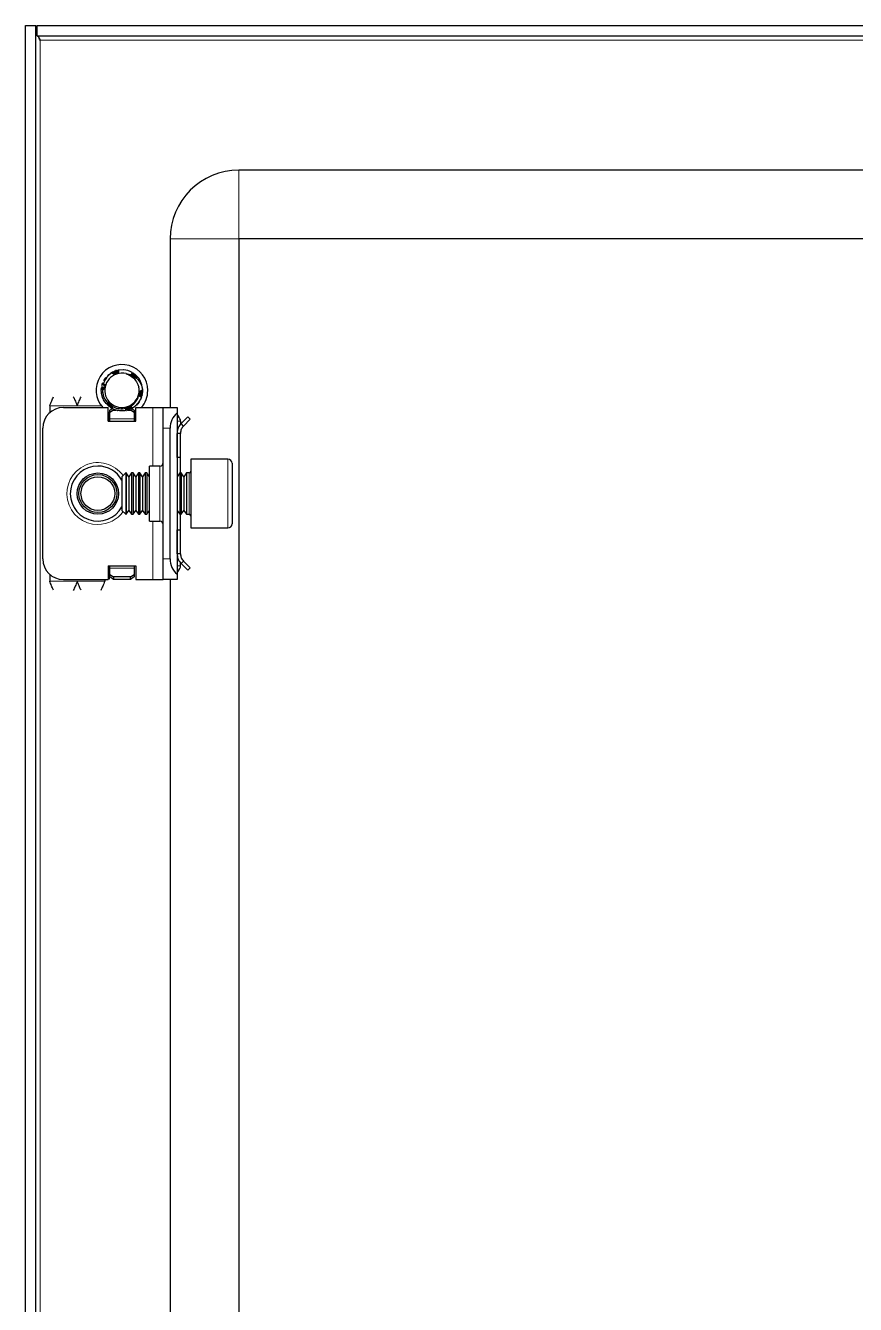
# Model space of a CAD drawing. Header units: millimetres. Extents: x 275 to 1191, y -693 to 1285.
# Drawn here: x 944.9 to 1065.4, y 986.2 to 1172 of the extents above; entities that cross this region are included whole.
import ezdxf

# ---------------------------------------------------------------- set-up
doc = ezdxf.new("R2010")
doc.units = ezdxf.units.MM

msp = doc.modelspace()

# ---------------------------------------------------------------- linework, layer by layer
at = {"color": 7, "linetype": 'Continuous', "lineweight": 25}
for p, q in [((944.88, -588.97), (944.88, 1172.03)), ((944.88, 1172.03), (946.38, 1172.03)), ((946.38, -588.97), (946.38, 1172.03)), ((946.58, 1170.53), (946.58, 1172.03)), ((946.58, 1172.03), (1189.18, 1172.03)), ((946.58, 1170.53), (1189.18, 1170.53)), ((1159.88, 1151.03), (975.88, 1151.03)), ((965.88, 1141.03), (965.88, 1116.53)), ((975.88, 1141.03), (975.88, -557.97)), ((1159.88, 1141.03), (975.88, 1141.03)), ((956.8, 1121.2), (956.96, 1121.33)), ((957.26, 1121.56), (957.46, 1121.67)), ((957.43, 1121.66), (957.39, 1121.64)), ((957.44, 1121.59), (957.39, 1121.64)), ((957.43, 1121.66), (957.66, 1121.74)), ((957.62, 1121.75), (957.57, 1121.73)), ((957.81, 1121.83), (957.76, 1121.82)), ((957.81, 1121.83), (958.03, 1121.9)), ((958, 1121.9), (957.95, 1121.89)), ((958.19, 1121.95), (958.15, 1121.94)), ((959.08, 1122.03), (958.33, 1121.96)), ((960.58, 1121.51), (960.53, 1121.54)), ((960.74, 1121.38), (960.7, 1121.42)), ((960.9, 1121.25), (960.86, 1121.28)), ((961.04, 1121.11), (961.01, 1121.15)), ((961.04, 1121.11), (961.16, 1120.98)), ((961.15, 1120.99), (961.14, 1121.01)), ((955.88, 1119.13), (955.91, 1119.38)), ((955.88, 1118.92), (955.91, 1119.16)), ((955.88, 1119.13), (955.88, 1119.08)), ((955.88, 1118.92), (955.89, 1118.87)), ((955.9, 1119.33), (955.89, 1119.28)), ((955.9, 1118.72), (955.9, 1118.68)), ((955.92, 1119.54), (955.92, 1119.49)), ((955.96, 1119.74), (956.04, 1119.97)), ((956.02, 1119.92), (956, 1119.88)), ((961.17, 1119.9), (961.34, 1119.49)), ((961.87, 1118.84), (961.81, 1118.53)), ((961.87, 1118.84), (961.88, 1118.89)), ((961.88, 1119.03), (961.88, 1119.03)), ((955.92, 1118.53), (955.93, 1118.49)), ((955.96, 1118.35), (955.97, 1118.3)), ((956.01, 1118.17), (956.02, 1118.13)), ((956.07, 1117.99), (956.07, 1117.98)), ((956.66, 1117.02), (956.69, 1116.99)), ((956.79, 1116.88), (956.82, 1116.85)), ((961.12, 1117.1), (961, 1116.91)), ((961.65, 1117.92), (961.55, 1117.73)), ((961.66, 1117.91), (961.56, 1117.73)), ((961.72, 1118.05), (961.73, 1118.09)), ((961.77, 1118.23), (961.78, 1118.28)), ((961.82, 1118.43), (961.83, 1118.48)), ((961.85, 1118.63), (961.86, 1118.68)), ((948.38, 1116.78), (948.38, 1115.77)), ((950.38, 1116.53), (956.88, 1116.53)), ((956.88, 1114.53), (956.88, 1116.53)), ((957.08, 1115.74), (956.88, 1115.86)), ((956.94, 1116.75), (956.98, 1116.71)), ((957.08, 1114.53), (957.08, 1115.74)), ((957.1, 1116.62), (957.14, 1116.59)), ((957.13, 1116.15), (957.47, 1116.4)), ((957.63, 1116.15), (957.13, 1115.8)), ((957.13, 1115.8), (957.13, 1116.15)), ((957.13, 1114.89), (957.13, 1115.8)), ((957.27, 1116.5), (957.31, 1116.47)), ((957.45, 1116.4), (957.49, 1116.37)), ((957.63, 1116.15), (958.03, 1116.15)), ((957.81, 1116.23), (957.85, 1116.22)), ((957.98, 1116.17), (958.03, 1116.16)), ((958.16, 1116.12), (958.21, 1116.11)), ((959.33, 1116.07), (959.15, 1116.04)), ((959.48, 1116.09), (959.52, 1116.1)), ((959.72, 1116.15), (960.13, 1116.15)), ((960.63, 1115.8), (960.13, 1116.15)), ((960.23, 1116.44), (960.63, 1116.15)), ((960.63, 1116.15), (960.63, 1115.8)), ((960.88, 1115.86), (960.63, 1115.72)), ((960.63, 1115.8), (960.63, 1114.89)), ((960.88, 1114.53), (960.88, 1116.53)), ((960.88, 1116.53), (963.38, 1116.53)), ((963.38, 1116.53), (964.88, 1116.53)), ((964.88, 1116.53), (966.88, 1116.53)), ((964.88, 1113.53), (964.88, 1116.53)), ((966.88, 1116.53), (966.88, 1115.77)), ((966.88, 1115.77), (966.88, 1092.3)), ((966.88, 1115.45), (967.09, 1115.24)), ((967.47, 1114.2), (968.44, 1115.17)), ((968.44, 1115.17), (968.8, 1114.82)), ((947.38, 1094.53), (947.38, 1113.53)), ((956.88, 1114.53), (960.88, 1114.53)), ((957.13, 1114.53), (957.13, 1114.89)), ((960.63, 1114.89), (960.63, 1114.53)), ((964.88, 1094.53), (964.88, 1113.53)), ((965.88, 1094.53), (965.88, 1113.53)), ((967.38, 1114.53), (967.38, 1114.07)), ((967.82, 1113.84), (967.47, 1114.2)), ((967.82, 1113.84), (968.8, 1114.82)), ((967.38, 1112.78), (966.88, 1112.78)), ((966.88, 1109.28), (966.88, 1112.78)), ((967.38, 1109.28), (967.38, 1112.78)), ((964.38, 1108.03), (962.88, 1108.03)), ((962.88, 1100.03), (962.88, 1108.03)), ((967.38, 1109.28), (966.88, 1109.28)), ((967.38, 1107.03), (967.38, 1109.28)), ((974.28, 1109.03), (968.88, 1109.03)), ((968.88, 1109.03), (968.88, 1101.34)), ((974.88, 1108.43), (974.88, 1101.66)), ((959.44, 1107.03), (958.88, 1106.48)), ((958.88, 1106.48), (958.88, 1102.71)), ((959.49, 1107.03), (959.44, 1107.03)), ((959.44, 1107.03), (959.44, 1102.42)), ((959.88, 1106.48), (959.49, 1107.03)), ((959.49, 1107.03), (959.49, 1106.56)), ((959.49, 1106.56), (959.49, 1101.03)), ((960.27, 1107.03), (959.88, 1106.48)), ((959.88, 1106.48), (959.88, 1106.09)), ((959.88, 1106.09), (959.88, 1101.59)), ((960.49, 1107.03), (960.27, 1107.03)), ((960.27, 1107.03), (960.27, 1106.56)), ((960.27, 1106.56), (960.27, 1101.03)), ((960.88, 1106.48), (960.49, 1107.03)), ((960.49, 1107.03), (960.49, 1106.56)), ((960.49, 1106.56), (960.49, 1101.03)), ((961.27, 1107.03), (960.88, 1106.48)), ((960.88, 1106.48), (960.88, 1106.09)), ((960.88, 1106.09), (960.88, 1101.59)), ((961.49, 1107.03), (961.27, 1107.03)), ((961.27, 1107.03), (961.27, 1106.56)), ((961.27, 1106.56), (961.27, 1101.03)), ((961.88, 1106.48), (961.49, 1107.03)), ((961.49, 1107.03), (961.49, 1106.56)), ((961.49, 1106.56), (961.49, 1101.03)), ((962.27, 1107.03), (961.88, 1106.48)), ((961.88, 1106.48), (961.88, 1106.09)), ((961.88, 1106.09), (961.88, 1101.59)), ((962.49, 1107.03), (962.27, 1107.03)), ((962.27, 1107.03), (962.27, 1106.56)), ((962.27, 1106.56), (962.27, 1101.03)), ((962.88, 1106.48), (962.49, 1107.03)), ((962.49, 1107.03), (962.49, 1106.56)), ((962.49, 1106.56), (962.49, 1101.03)), ((967.27, 1107.03), (966.88, 1106.48)), ((967.49, 1107.03), (967.27, 1107.03)), ((967.27, 1107.03), (967.27, 1106.56)), ((967.27, 1106.56), (967.27, 1101.03)), ((967.88, 1106.48), (967.49, 1107.03)), ((967.49, 1107.03), (967.49, 1106.56)), ((967.49, 1106.56), (967.49, 1101.03)), ((968.27, 1107.03), (967.88, 1106.48)), ((967.88, 1106.48), (967.88, 1106.09)), ((967.88, 1106.09), (967.88, 1101.59)), ((968.63, 1107.03), (968.27, 1107.03)), ((968.27, 1107.03), (968.27, 1106.56)), ((968.27, 1106.56), (968.27, 1101.03)), ((958.88, 1102.71), (958.88, 1101.59)), ((959.44, 1102.42), (959.44, 1101.03)), ((958.88, 1101.59), (959.44, 1101.03)), ((959.44, 1101.03), (959.49, 1101.03)), ((959.49, 1101.03), (959.88, 1101.59)), ((959.88, 1101.59), (960.27, 1101.03)), ((960.27, 1101.03), (960.49, 1101.03)), ((960.49, 1101.03), (960.88, 1101.59)), ((960.88, 1101.59), (961.27, 1101.03)), ((961.27, 1101.03), (961.49, 1101.03)), ((961.49, 1101.03), (961.88, 1101.59)), ((961.88, 1101.59), (962.27, 1101.03)), ((962.27, 1101.03), (962.49, 1101.03)), ((962.49, 1101.03), (962.88, 1101.59)), ((966.88, 1101.59), (967.27, 1101.03)), ((967.27, 1101.03), (967.49, 1101.03)), ((967.38, 1098.78), (967.38, 1101.03)), ((967.49, 1101.03), (967.88, 1101.59)), ((967.88, 1101.59), (968.27, 1101.03)), ((968.27, 1101.03), (968.63, 1101.03)), ((968.88, 1101.34), (968.88, 1099.03)), ((974.88, 1101.66), (974.88, 1099.63)), ((962.88, 1100.03), (964.38, 1100.03)), ((966.88, 1098.78), (967.38, 1098.78)), ((966.88, 1095.28), (966.88, 1098.78)), ((967.38, 1095.28), (967.38, 1098.78)), ((968.88, 1099.03), (974.28, 1099.03)), ((964.88, 1091.53), (964.88, 1094.53)), ((967.38, 1095.28), (966.88, 1095.28)), ((956.88, 1093.53), (956.88, 1091.53)), ((956.88, 1093.53), (960.88, 1093.53)), ((957.08, 1091.65), (957.08, 1093.53)), ((957.13, 1093.18), (957.13, 1093.53)), ((957.13, 1092.26), (957.13, 1093.18)), ((960.63, 1093.53), (960.63, 1093.18)), ((960.63, 1093.18), (960.63, 1092.26)), ((960.88, 1093.53), (960.88, 1091.53)), ((967.09, 1092.83), (966.88, 1092.62)), ((967.38, 1093.53), (967.38, 1093.93)), ((967.82, 1094.22), (967.47, 1093.87)), ((967.47, 1093.87), (968.44, 1092.89)), ((967.82, 1094.22), (968.8, 1093.25)), ((968.44, 1092.89), (968.8, 1093.25)), ((948.38, 1092.3), (948.38, 1091.28)), ((950.38, 1091.53), (956.88, 1091.53)), ((956.38, 1091.53), (956.38, 1091.28)), ((956.88, 1091.65), (957.08, 1091.65)), ((957.13, 1092.26), (957.63, 1091.91)), ((957.13, 1091.91), (957.13, 1092.26)), ((957.63, 1091.56), (957.13, 1091.91)), ((960.13, 1091.91), (957.63, 1091.91)), ((957.63, 1091.91), (957.63, 1091.56)), ((960.13, 1091.56), (957.63, 1091.56)), ((960.13, 1091.91), (960.63, 1092.26)), ((960.13, 1091.56), (960.13, 1091.91)), ((960.63, 1091.91), (960.13, 1091.56)), ((960.63, 1092.26), (960.63, 1091.91)), ((960.88, 1091.53), (963.38, 1091.53)), ((963.38, 1091.53), (964.88, 1091.53)), ((966.88, 1091.53), (964.88, 1091.53)), ((965.88, 1091.53), (965.88, 616.53)), ((966.88, 1092.3), (966.88, 1091.53))]:
    msp.add_line(p, q, dxfattribs=at)
at = {"color": 8, "linetype": 'Continuous', "lineweight": 18}
for p, q in [((946.98, -586.87), (946.98, 1169.93)), ((946.98, 1169.93), (1188.78, 1169.93)), ((975.88, 1141.03), (975.88, 1151.03)), ((975.88, 1141.03), (965.88, 1141.03)), ((948.38, 1116.78), (952.38, 1116.78)), ((952.38, 1116.78), (955.88, 1116.78)), ((963.38, 1108.03), (963.38, 1116.53)), ((966.88, 1115.03), (967.09, 1115.24)), ((960.63, 1114.89), (957.13, 1114.89)), ((965.88, 1113.53), (964.88, 1113.53)), ((966.88, 1114.53), (967.38, 1114.53)), ((964.38, 1100.03), (964.38, 1108.03)), ((974.28, 1101.34), (974.28, 1109.03)), ((968.63, 1101.03), (968.63, 1107.03)), ((974.28, 1099.03), (974.28, 1101.34)), ((963.38, 1091.53), (963.38, 1100.03)), ((964.88, 1094.53), (965.88, 1094.53)), ((957.13, 1093.18), (960.63, 1093.18)), ((966.88, 1093.53), (967.38, 1093.53)), ((966.88, 1093.03), (967.09, 1092.83)), ((948.38, 1091.28), (952.38, 1091.28)), ((956.38, 1091.28), (952.38, 1091.28))]:
    msp.add_line(p, q, dxfattribs=at)
at = {"color": 7, "linetype": 'Continuous', "lineweight": 25}
for radius in [3, 2.76, 2.45]:
    msp.add_circle((955.38, 1104.03), radius, dxfattribs=at)
for centre, radius, start, end in [((975.88, 1141.03), 10, 90, 180), ((958.88, 1119.03), 3.75, 0, 221.8103), ((958.88, 1119.03), 2.5, 108.5944, 168.5944), ((958.88, 1119.03), 2.5, 75.8881, 108.5944), ((958.88, 1119.03), 3, 59.9286, 86.2193), ((958.88, 1119.03), 3, 360, 40.7437), ((958.88, 1119.03), 2.5, 168.5944, 228.5944), ((958.88, 1119.03), 2.5, 348.5944, 10.5165), ((958.88, 1119.03), 3.75, 318.1897, 0), ((958.88, 1119.03), 2.5, 228.5944, 288.5944), ((958.88, 1119.03), 2.5, 288.5944, 348.5944), ((950.38, 1113.53), 3, 90, 180), ((968.88, 1113.53), 3, 131.8103, 180), ((966.38, 1114.53), 1, 360, 45), ((955.38, 1104.03), 4, 90, 331.045), ((955.38, 1104.03), 4, 28.955, 90), ((964.38, 1108.53), 0.5, 270, 0), ((974.28, 1108.43), 0.6, 0, 90), ((968.63, 1107.28), 0.25, 270, 0), ((968.63, 1100.78), 0.25, 360, 90), ((964.38, 1099.53), 0.5, 360, 90), ((974.28, 1099.63), 0.6, 270, 360), ((950.38, 1094.53), 3, 180, 270), ((968.88, 1094.53), 3, 180, 228.1897), ((966.38, 1093.53), 1, 315, 360)]:
    msp.add_arc(centre, radius, start, end, dxfattribs=at)
at = {"color": 8, "linetype": 'Continuous', "lineweight": 18}
for start, end in [(35.4622, 270), (270, 324.5378)]:
    msp.add_arc((955.38, 1104.03), 4.5, start, end, dxfattribs=at)
at = {"color": 7, "linetype": 'Continuous', "lineweight": 25}
for points, knots in [([(946.58, 1170.92), (946.57, 1170.96), (946.43, 1171.32), (946.4, 1171.7), (946.38, 1172.03)], [0, 0, 0, 0, 0.09093, 1, 1, 1, 1]), ([(946.98, 1169.93), (946.9, 1170.11), (946.8, 1170.31), (946.73, 1170.51), (946.72, 1170.53)], [0, 0, 0, 0, 0.9083608, 1, 1, 1, 1]), ([(957.42, 1121.58), (957.35, 1121.54), (957, 1121.31), (956.51, 1120.8), (956.28, 1120.25), (956.18, 1120)], [0, 0, 0, 0, 0.128781, 0.613629, 1, 1, 1, 1]), ([(956.25, 1120.45), (956.25, 1120.47), (956.32, 1120.65), (956.45, 1120.8), (956.56, 1120.93)], [0, 0, 0, 0, 0.128161, 1, 1, 1, 1]), ([(958.08, 1121.4), (958.07, 1121.4), (958.02, 1121.38), (957.95, 1121.37), (957.85, 1121.37), (957.76, 1121.38), (957.67, 1121.41), (957.59, 1121.44), (957.51, 1121.49), (957.46, 1121.54), (957.43, 1121.57), (957.42, 1121.58)], [0, 0, 0, 0, 0.0429601, 0.1733, 0.2742626, 0.4010814, 0.5277159, 0.6542588, 0.7807587, 0.9368521, 1, 1, 1, 1]), ([(957.43, 1121.66), (957.46, 1121.64), (957.52, 1121.6), (957.59, 1121.53), (957.63, 1121.47), (957.65, 1121.43), (957.65, 1121.42)], [0, 0, 0, 0, 0.319514, 0.608493, 0.891527, 1, 1, 1, 1]), ([(957.73, 1121.4), (957.73, 1121.4), (957.73, 1121.43), (957.71, 1121.5), (957.68, 1121.59), (957.63, 1121.67), (957.59, 1121.71), (957.57, 1121.73)], [0, 0, 0, 0, 0.00279, 0.269575, 0.536371, 0.765499, 1, 1, 1, 1]), ([(957.62, 1121.75), (957.65, 1121.73), (957.7, 1121.69), (957.76, 1121.61), (957.8, 1121.53), (957.83, 1121.45), (957.83, 1121.4), (957.84, 1121.38)], [0, 0, 0, 0, 0.234253, 0.442787, 0.646465, 0.841043, 1, 1, 1, 1]), ([(957.87, 1121.37), (957.87, 1121.4), (957.88, 1121.47), (957.88, 1121.56), (957.85, 1121.66), (957.81, 1121.74), (957.78, 1121.79), (957.76, 1121.82)], [0, 0, 0, 0, 0.181695, 0.396783, 0.61186, 0.803681, 1, 1, 1, 1]), ([(957.81, 1121.83), (957.83, 1121.81), (957.88, 1121.76), (957.93, 1121.68), (957.97, 1121.6), (957.98, 1121.51), (957.98, 1121.44), (957.97, 1121.4), (957.97, 1121.38)], [0, 0, 0, 0, 0.208724, 0.39105, 0.568219, 0.73683, 0.894853, 1, 1, 1, 1]), ([(957.99, 1121.38), (957.99, 1121.39), (958.01, 1121.43), (958.03, 1121.5), (958.04, 1121.6), (958.03, 1121.7), (958, 1121.8), (957.97, 1121.86), (957.95, 1121.89)], [0, 0, 0, 0, 0.043388, 0.23288, 0.422274, 0.611632, 0.803279, 1, 1, 1, 1]), ([(958, 1121.9), (958.02, 1121.87), (958.06, 1121.82), (958.1, 1121.73), (958.12, 1121.65), (958.12, 1121.57), (958.11, 1121.49), (958.1, 1121.44), (958.08, 1121.41), (958.08, 1121.4)], [0, 0, 0, 0, 0.1984834, 0.3677124, 0.531083, 0.6857782, 0.8305034, 0.9651518, 1, 1, 1, 1]), ([(958.33, 1121.96), (958.34, 1121.94), (958.36, 1121.89), (958.38, 1121.82), (958.38, 1121.74), (958.36, 1121.66), (958.32, 1121.58), (958.26, 1121.5), (958.17, 1121.43), (958.11, 1121.41), (958.08, 1121.4)], [0, 0, 0, 0, 0.098631, 0.238541, 0.378532, 0.49895, 0.601027, 0.777401, 0.9101, 1, 1, 1, 1]), ([(958.1, 1121.42), (958.11, 1121.44), (958.14, 1121.49), (958.17, 1121.58), (958.19, 1121.68), (958.19, 1121.8), (958.16, 1121.89), (958.15, 1121.94)], [0, 0, 0, 0, 0.13286, 0.29106, 0.491007, 0.69089, 1, 1, 1, 1]), ([(958.19, 1121.95), (958.2, 1121.93), (958.23, 1121.87), (958.26, 1121.79), (958.27, 1121.71), (958.26, 1121.63), (958.23, 1121.53), (958.19, 1121.48), (958.16, 1121.44)], [0, 0, 0, 0, 0.16279, 0.324686, 0.479688, 0.626058, 0.76302, 1, 1, 1, 1]), ([(958.18, 1121.45), (958.19, 1121.46), (958.22, 1121.48), (958.25, 1121.54), (958.3, 1121.62), (958.33, 1121.71), (958.34, 1121.8), (958.34, 1121.89), (958.34, 1121.94), (958.33, 1121.96)], [0, 0, 0, 0, 0.036757, 0.196192, 0.355485, 0.51469, 0.719746, 0.882005, 1, 1, 1, 1]), ([(959.49, 1121.46), (959.77, 1121.41), (960.07, 1121.35), (960.34, 1121.22), (960.35, 1121.22)], [0, 0, 0, 0, 0.965671, 1, 1, 1, 1]), ([(959.49, 1121.46), (959.58, 1121.42), (959.72, 1121.36), (959.85, 1121.29), (959.89, 1121.27)], [0, 0, 0, 0, 0.681733, 1, 1, 1, 1]), ([(959.89, 1121.27), (959.96, 1121.23), (960.28, 1121.07), (960.8, 1120.65), (961.05, 1120.15), (961.17, 1119.9)], [0, 0, 0, 0, 0.130652, 0.560007, 1, 1, 1, 1]), ([(960.35, 1121.22), (960.34, 1121.24), (960.33, 1121.28), (960.32, 1121.36), (960.33, 1121.45), (960.34, 1121.54), (960.37, 1121.6), (960.38, 1121.63)], [0, 0, 0, 0, 0.113604, 0.31095, 0.508229, 0.75166, 1, 1, 1, 1]), ([(960.4, 1121.62), (960.4, 1121.58), (960.4, 1121.51), (960.37, 1121.42), (960.35, 1121.36), (960.33, 1121.33), (960.33, 1121.33)], [0, 0, 0, 0, 0.357139, 0.680979, 0.998183, 1, 1, 1, 1]), ([(960.34, 1121.24), (960.36, 1121.26), (960.41, 1121.3), (960.47, 1121.37), (960.51, 1121.45), (960.53, 1121.51), (960.53, 1121.54)], [0, 0, 0, 0, 0.2282538, 0.5103507, 0.7523188, 1, 1, 1, 1]), ([(960.95, 1120.81), (960.93, 1120.81), (960.89, 1120.8), (960.8, 1120.79), (960.7, 1120.81), (960.62, 1120.84), (960.54, 1120.89), (960.45, 1120.98), (960.38, 1121.1), (960.36, 1121.18), (960.35, 1121.22)], [0, 0, 0, 0, 0.0736464, 0.1695635, 0.351373, 0.4388934, 0.519676, 0.6829056, 0.8511995, 1, 1, 1, 1]), ([(960.58, 1121.51), (960.57, 1121.47), (960.56, 1121.4), (960.53, 1121.31), (960.48, 1121.23), (960.43, 1121.17), (960.39, 1121.14), (960.37, 1121.13)], [0, 0, 0, 0, 0.240212, 0.454711, 0.664287, 0.864517, 1, 1, 1, 1]), ([(960.39, 1121.1), (960.41, 1121.11), (960.47, 1121.13), (960.55, 1121.19), (960.62, 1121.26), (960.67, 1121.33), (960.69, 1121.39), (960.7, 1121.42)], [0, 0, 0, 0, 0.172104, 0.391099, 0.610089, 0.802801, 1, 1, 1, 1]), ([(960.74, 1121.38), (960.74, 1121.35), (960.72, 1121.28), (960.68, 1121.2), (960.62, 1121.13), (960.56, 1121.07), (960.5, 1121.03), (960.45, 1121.02), (960.44, 1121.01)], [0, 0, 0, 0, 0.209239, 0.392702, 0.571062, 0.740844, 0.899958, 1, 1, 1, 1]), ([(960.45, 1120.99), (960.46, 1120.99), (960.5, 1121), (960.58, 1121.02), (960.67, 1121.07), (960.75, 1121.13), (960.81, 1121.2), (960.85, 1121.26), (960.86, 1121.28)], [0, 0, 0, 0, 0.0505, 0.241124, 0.431653, 0.622154, 0.808692, 1, 1, 1, 1]), ([(960.9, 1121.25), (960.89, 1121.22), (960.86, 1121.16), (960.81, 1121.08), (960.75, 1121.02), (960.68, 1120.97), (960.6, 1120.94), (960.55, 1120.93), (960.52, 1120.93), (960.51, 1120.93)], [0, 0, 0, 0, 0.198035, 0.367663, 0.531495, 0.686664, 0.831818, 0.981917, 1, 1, 1, 1]), ([(960.53, 1120.91), (960.53, 1120.91), (960.57, 1120.91), (960.63, 1120.92), (960.72, 1120.94), (960.8, 1120.97), (960.88, 1121.01), (960.95, 1121.07), (960.99, 1121.12), (961.01, 1121.15)], [0, 0, 0, 0, 0.018281, 0.175639, 0.332896, 0.490097, 0.647274, 0.821632, 1, 1, 1, 1]), ([(961.04, 1121.11), (961.03, 1121.09), (961, 1121.03), (960.94, 1120.97), (960.87, 1120.92), (960.8, 1120.88), (960.73, 1120.86), (960.65, 1120.85), (960.6, 1120.87), (960.58, 1120.87)], [0, 0, 0, 0, 0.159446, 0.318034, 0.469983, 0.61348, 0.747649, 0.872856, 1, 1, 1, 1]), ([(960.59, 1120.86), (960.62, 1120.85), (960.68, 1120.84), (960.76, 1120.84), (960.84, 1120.85), (960.93, 1120.87), (961.03, 1120.92), (961.1, 1120.97), (961.14, 1121.01)], [0, 0, 0, 0, 0.149407, 0.278563, 0.407661, 0.536722, 0.727045, 1, 1, 1, 1]), ([(961.15, 1120.99), (961.14, 1120.97), (961.11, 1120.92), (961.04, 1120.86), (960.99, 1120.83), (960.96, 1120.82), (960.95, 1120.81)], [0, 0, 0, 0, 0.315056, 0.630194, 0.945514, 1, 1, 1, 1]), ([(960.95, 1120.81), (960.98, 1120.79), (961.22, 1120.57), (961.57, 1120.11), (961.81, 1119.5), (961.86, 1119.15), (961.88, 1119.03)], [0, 0, 0, 0, 0.050685, 0.485619, 0.826643, 1, 1, 1, 1]), ([(955.88, 1119.13), (955.91, 1119.14), (955.98, 1119.17), (956.07, 1119.2), (956.16, 1119.2), (956.21, 1119.19), (956.23, 1119.19)], [0, 0, 0, 0, 0.2937792, 0.5589816, 0.8184942, 1, 1, 1, 1]), ([(956.11, 1119.1), (956.09, 1119.1), (956.04, 1119.11), (955.97, 1119.1), (955.91, 1119.08), (955.88, 1119.08)], [0, 0, 0, 0, 0.236131, 0.613435, 1, 1, 1, 1]), ([(956.66, 1117.02), (956.53, 1117.17), (956.25, 1117.52), (955.96, 1118.18), (955.91, 1118.69), (955.88, 1118.94)], [0, 0, 0, 0, 0.274163, 0.639603, 1, 1, 1, 1]), ([(956.28, 1119.23), (956.27, 1119.24), (956.24, 1119.26), (956.16, 1119.28), (956.07, 1119.3), (955.98, 1119.3), (955.92, 1119.29), (955.89, 1119.28)], [0, 0, 0, 0, 0.050156, 0.304513, 0.55888, 0.776903, 1, 1, 1, 1]), ([(955.99, 1118.29), (955.98, 1118.33), (955.91, 1118.48), (955.9, 1118.64), (955.89, 1118.76)], [0, 0, 0, 0, 0.2829098, 1, 1, 1, 1]), ([(955.9, 1119.33), (955.93, 1119.35), (955.99, 1119.37), (956.09, 1119.38), (956.18, 1119.38), (956.26, 1119.36), (956.32, 1119.34), (956.34, 1119.32), (956.34, 1119.32)], [0, 0, 0, 0, 0.227908, 0.430276, 0.627707, 0.816134, 0.99284, 1, 1, 1, 1]), ([(956.36, 1119.35), (956.33, 1119.37), (956.28, 1119.41), (956.19, 1119.46), (956.1, 1119.48), (956.01, 1119.5), (955.95, 1119.49), (955.92, 1119.49)], [0, 0, 0, 0, 0.19243, 0.403622, 0.614801, 0.805152, 1, 1, 1, 1]), ([(956.43, 1119.57), (956.41, 1119.59), (956.39, 1119.64), (956.34, 1119.7), (956.26, 1119.77), (956.18, 1119.82), (956.09, 1119.86), (956.03, 1119.87), (956, 1119.88)], [0, 0, 0, 0, 0.112687, 0.266978, 0.464332, 0.661607, 0.829157, 1, 1, 1, 1]), ([(956.01, 1119.86), (956.01, 1119.89), (956.03, 1120), (956.08, 1120.1), (956.12, 1120.18)], [0, 0, 0, 0, 0.218168, 1, 1, 1, 1]), ([(956.02, 1119.92), (956.05, 1119.92), (956.11, 1119.92), (956.19, 1119.9), (956.26, 1119.86), (956.33, 1119.81), (956.38, 1119.76), (956.41, 1119.7), (956.44, 1119.65), (956.44, 1119.63), (956.44, 1119.62)], [0, 0, 0, 0, 0.159812, 0.318711, 0.470648, 0.614013, 0.748131, 0.873387, 0.991083, 1, 1, 1, 1]), ([(956.43, 1119.53), (956.42, 1119.5), (956.4, 1119.42), (956.35, 1119.32), (956.28, 1119.23), (956.22, 1119.17), (956.15, 1119.12), (956.09, 1119.09), (956.05, 1119.07), (956.04, 1119.07)], [0, 0, 0, 0, 0.125166, 0.336769, 0.488675, 0.640371, 0.791962, 0.943503, 1, 1, 1, 1]), ([(956.04, 1119.07), (956.05, 1119), (956.07, 1118.61), (956.24, 1117.94), (956.61, 1117.46), (956.78, 1117.24)], [0, 0, 0, 0, 0.108003, 0.585763, 1, 1, 1, 1]), ([(956.18, 1120), (956.18, 1120), (956.21, 1119.99), (956.27, 1119.96), (956.33, 1119.91), (956.37, 1119.86), (956.41, 1119.79), (956.44, 1119.68), (956.44, 1119.58), (956.43, 1119.53), (956.43, 1119.53)], [0, 0, 0, 0, 0.022761, 0.192243, 0.346896, 0.477535, 0.588677, 0.783334, 0.968624, 1, 1, 1, 1]), ([(956.45, 1119.6), (956.44, 1119.63), (956.43, 1119.69), (956.39, 1119.78), (956.34, 1119.85), (956.28, 1119.92), (956.23, 1119.97), (956.19, 1119.99), (956.18, 1120)], [0, 0, 0, 0, 0.182737, 0.363423, 0.543947, 0.724373, 0.904747, 1, 1, 1, 1]), ([(961.33, 1118.54), (961.33, 1118.55), (961.34, 1118.59), (961.36, 1118.65), (961.38, 1118.69), (961.39, 1118.7)], [0, 0, 0, 0, 0.157682, 0.80304, 1, 1, 1, 1]), ([(961.39, 1118.7), (961.4, 1118.81), (961.41, 1119.07), (961.37, 1119.33), (961.34, 1119.49)], [0, 0, 0, 0, 0.408521, 1, 1, 1, 1]), ([(961.85, 1118.63), (961.82, 1118.62), (961.75, 1118.6), (961.66, 1118.59), (961.57, 1118.6), (961.49, 1118.62), (961.43, 1118.66), (961.39, 1118.68), (961.38, 1118.69)], [0, 0, 0, 0, 0.214065, 0.402363, 0.585629, 0.760234, 0.923894, 1, 1, 1, 1]), ([(961.39, 1118.75), (961.4, 1118.76), (961.41, 1118.79), (961.46, 1118.84), (961.51, 1118.89), (961.57, 1118.94), (961.65, 1118.99), (961.73, 1119.02), (961.81, 1119.03), (961.86, 1119.03), (961.88, 1119.03)], [0, 0, 0, 0, 0.060221, 0.18113, 0.301988, 0.42281, 0.589437, 0.75603, 0.87711, 1, 1, 1, 1]), ([(961.42, 1118.79), (961.44, 1118.77), (961.49, 1118.73), (961.59, 1118.7), (961.68, 1118.67), (961.77, 1118.67), (961.83, 1118.67), (961.86, 1118.68)], [0, 0, 0, 0, 0.189173, 0.404697, 0.62022, 0.807935, 1, 1, 1, 1]), ([(961.87, 1118.84), (961.84, 1118.82), (961.78, 1118.79), (961.68, 1118.77), (961.59, 1118.77), (961.51, 1118.79), (961.46, 1118.81), (961.44, 1118.82)], [0, 0, 0, 0, 0.235039, 0.445532, 0.651268, 0.847853, 1, 1, 1, 1]), ([(961.52, 1118.9), (961.55, 1118.89), (961.61, 1118.87), (961.7, 1118.86), (961.79, 1118.86), (961.85, 1118.88), (961.88, 1118.89)], [0, 0, 0, 0, 0.237597, 0.516729, 0.755527, 1, 1, 1, 1]), ([(961.88, 1119.04), (961.85, 1119.02), (961.79, 1118.99), (961.7, 1118.96), (961.64, 1118.96), (961.61, 1118.96)], [0, 0, 0, 0, 0.371226, 0.708872, 1, 1, 1, 1]), ([(961.88, 1119.04), (961.88, 1118.99), (961.89, 1118.91), (961.87, 1118.84), (961.86, 1118.81)], [0, 0, 0, 0, 0.659859, 1, 1, 1, 1]), ([(948.38, 1116.78), (948.48, 1117.03), (948.67, 1117.51), (948.86, 1117.91), (948.95, 1118.1)], [0, 0, 0, 0, 0.502065, 1, 1, 1, 1]), ([(951.81, 1118.09), (951.89, 1117.94), (952.06, 1117.59), (952.25, 1117.1), (952.37, 1116.82), (952.38, 1116.78)], [0, 0, 0, 0, 0.415483, 0.917152, 1, 1, 1, 1]), ([(952.38, 1116.78), (952.48, 1117.03), (952.67, 1117.51), (952.86, 1117.91), (952.95, 1118.1)], [0, 0, 0, 0, 0.502065, 1, 1, 1, 1]), ([(956.19, 1117.74), (956.17, 1117.76), (956.08, 1117.9), (956.04, 1118.06), (956, 1118.19)], [0, 0, 0, 0, 0.192577, 1, 1, 1, 1]), ([(956.57, 1117.15), (956.53, 1117.19), (956.39, 1117.32), (956.3, 1117.5), (956.23, 1117.62)], [0, 0, 0, 0, 0.288707, 1, 1, 1, 1]), ([(956.66, 1117.02), (956.67, 1117.05), (956.7, 1117.09), (956.77, 1117.15), (956.84, 1117.2), (956.91, 1117.23), (956.98, 1117.24), (957.05, 1117.24), (957.09, 1117.23), (957.1, 1117.23)], [0, 0, 0, 0, 0.169226, 0.337427, 0.497935, 0.649179, 0.790582, 0.922688, 1, 1, 1, 1]), ([(957.15, 1117.19), (957.14, 1117.19), (957.07, 1117.19), (956.97, 1117.17), (956.86, 1117.13), (956.77, 1117.07), (956.72, 1117.02), (956.69, 1116.99)], [0, 0, 0, 0, 0.046579, 0.362688, 0.551736, 0.740753, 1, 1, 1, 1]), ([(956.78, 1117.24), (956.79, 1117.24), (956.81, 1117.25), (956.87, 1117.27), (956.95, 1117.28), (957.06, 1117.26), (957.16, 1117.21), (957.21, 1117.17), (957.23, 1117.16)], [0, 0, 0, 0, 0.045866, 0.230744, 0.387461, 0.658246, 0.861978, 1, 1, 1, 1]), ([(957.14, 1117.22), (957.11, 1117.23), (957.05, 1117.25), (956.96, 1117.26), (956.87, 1117.26), (956.81, 1117.24), (956.78, 1117.24)], [0, 0, 0, 0, 0.251795, 0.502165, 0.752314, 1, 1, 1, 1]), ([(956.79, 1116.88), (956.8, 1116.91), (956.83, 1116.97), (956.89, 1117.05), (956.96, 1117.1), (957.03, 1117.14), (957.1, 1117.17), (957.15, 1117.17), (957.17, 1117.17)], [0, 0, 0, 0, 0.211659, 0.390361, 0.562352, 0.724819, 0.876696, 1, 1, 1, 1]), ([(957.24, 1117.11), (957.2, 1117.11), (957.14, 1117.09), (957.05, 1117.06), (956.96, 1117), (956.88, 1116.94), (956.84, 1116.88), (956.82, 1116.85)], [0, 0, 0, 0, 0.190996, 0.383798, 0.576553, 0.78528, 1, 1, 1, 1]), ([(956.94, 1116.75), (956.95, 1116.78), (956.97, 1116.85), (957.02, 1116.93), (957.08, 1116.99), (957.14, 1117.04), (957.2, 1117.08), (957.24, 1117.08), (957.25, 1117.09)], [0, 0, 0, 0, 0.219212, 0.409339, 0.593597, 0.768568, 0.932394, 1, 1, 1, 1]), ([(957.34, 1117.02), (957.34, 1117.02), (957.3, 1117.02), (957.24, 1116.99), (957.15, 1116.94), (957.08, 1116.87), (957.02, 1116.8), (956.99, 1116.74), (956.98, 1116.71)], [0, 0, 0, 0, 0.002693, 0.20821, 0.413641, 0.619057, 0.807274, 1, 1, 1, 1]), ([(957.1, 1116.62), (957.11, 1116.65), (957.12, 1116.72), (957.16, 1116.81), (957.21, 1116.89), (957.27, 1116.95), (957.32, 1116.99), (957.35, 1117), (957.35, 1117)], [0, 0, 0, 0, 0.222831, 0.420099, 0.612409, 0.79585, 0.967895, 1, 1, 1, 1]), ([(957.4, 1116.9), (957.39, 1116.9), (957.34, 1116.87), (957.28, 1116.82), (957.22, 1116.75), (957.17, 1116.67), (957.15, 1116.62), (957.14, 1116.59)], [0, 0, 0, 0, 0.084965, 0.329338, 0.573716, 0.784411, 1, 1, 1, 1]), ([(957.23, 1117.16), (957.24, 1117.15), (957.27, 1117.11), (957.32, 1117.05), (957.37, 1116.97), (957.41, 1116.88), (957.43, 1116.8), (957.43, 1116.74), (957.44, 1116.71)], [0, 0, 0, 0, 0.066273, 0.267344, 0.423096, 0.618734, 0.814089, 1, 1, 1, 1]), ([(957.27, 1116.5), (957.27, 1116.54), (957.28, 1116.61), (957.31, 1116.7), (957.35, 1116.78), (957.39, 1116.83), (957.41, 1116.85), (957.41, 1116.85)], [0, 0, 0, 0, 0.275174, 0.522846, 0.765225, 0.99702, 1, 1, 1, 1]), ([(960.04, 1116.67), (960.1, 1116.71), (960.43, 1116.89), (960.92, 1117.36), (961.23, 1117.95), (961.32, 1118.29), (961.33, 1118.34)], [0, 0, 0, 0, 0.1047847, 0.5130786, 0.9181362, 1, 1, 1, 1]), ([(961.72, 1118.05), (961.51, 1117.63), (961.19, 1116.98), (960.61, 1116.58), (960.4, 1116.45)], [0, 0, 0, 0, 0.657042, 1, 1, 1, 1]), ([(961.51, 1117.65), (961.48, 1117.58), (961.35, 1117.23), (961.03, 1116.91), (960.76, 1116.69), (960.71, 1116.66)], [0, 0, 0, 0, 0.17549, 0.867074, 1, 1, 1, 1]), ([(961.43, 1117.51), (961.41, 1117.46), (961.31, 1117.16), (961.06, 1116.95), (960.86, 1116.78)], [0, 0, 0, 0, 0.1718651, 1, 1, 1, 1]), ([(960.89, 1116.8), (960.89, 1116.81), (960.91, 1116.82), (960.92, 1116.83), (960.92, 1116.83)], [0, 0, 0, 0, 0.485158, 1, 1, 1, 1]), ([(961.02, 1116.93), (961.03, 1116.94), (961.04, 1116.95), (961.05, 1116.96), (961.05, 1116.96)], [0, 0, 0, 0, 0.4842322, 1, 1, 1, 1]), ([(961.15, 1117.07), (961.15, 1117.07), (961.17, 1117.09), (961.18, 1117.11), (961.19, 1117.12)], [0, 0, 0, 0, 0.296796, 1, 1, 1, 1]), ([(961.33, 1118.34), (961.33, 1118.38), (961.32, 1118.44), (961.33, 1118.51), (961.33, 1118.54)], [0, 0, 0, 0, 0.5444726, 1, 1, 1, 1]), ([(961.77, 1118.23), (961.74, 1118.23), (961.68, 1118.23), (961.6, 1118.25), (961.52, 1118.28), (961.45, 1118.32), (961.39, 1118.37), (961.35, 1118.42), (961.33, 1118.46), (961.32, 1118.48)], [0, 0, 0, 0, 0.165667, 0.330522, 0.488809, 0.638525, 0.778629, 0.909213, 1, 1, 1, 1]), ([(961.72, 1118.05), (961.69, 1118.06), (961.63, 1118.06), (961.55, 1118.09), (961.48, 1118.14), (961.42, 1118.19), (961.38, 1118.25), (961.35, 1118.31), (961.33, 1118.36), (961.32, 1118.4), (961.32, 1118.41)], [0, 0, 0, 0, 0.154027, 0.307095, 0.452862, 0.590123, 0.718565, 0.838856, 0.95247, 1, 1, 1, 1]), ([(961.35, 1118.54), (961.37, 1118.52), (961.4, 1118.47), (961.46, 1118.41), (961.53, 1118.36), (961.61, 1118.32), (961.7, 1118.29), (961.75, 1118.28), (961.78, 1118.28)], [0, 0, 0, 0, 0.1372662, 0.3079499, 0.478578, 0.6491848, 0.8228334, 1, 1, 1, 1]), ([(961.35, 1118.39), (961.36, 1118.38), (961.38, 1118.34), (961.43, 1118.27), (961.5, 1118.2), (961.58, 1118.15), (961.66, 1118.12), (961.71, 1118.1), (961.73, 1118.09)], [0, 0, 0, 0, 0.076151, 0.276704, 0.47712, 0.677473, 0.837574, 1, 1, 1, 1]), ([(961.36, 1118.68), (961.37, 1118.67), (961.4, 1118.63), (961.46, 1118.58), (961.55, 1118.53), (961.64, 1118.49), (961.73, 1118.47), (961.8, 1118.47), (961.83, 1118.48)], [0, 0, 0, 0, 0.069872, 0.258455, 0.446951, 0.635422, 0.81547, 1, 1, 1, 1]), ([(961.82, 1118.43), (961.78, 1118.42), (961.72, 1118.41), (961.62, 1118.41), (961.54, 1118.43), (961.46, 1118.47), (961.4, 1118.51), (961.37, 1118.55), (961.36, 1118.56)], [0, 0, 0, 0, 0.208898, 0.388587, 0.562428, 0.727295, 0.881578, 1, 1, 1, 1]), ([(961.64, 1117.92), (961.63, 1117.86), (961.6, 1117.74), (961.53, 1117.62), (961.5, 1117.56)], [0, 0, 0, 0, 0.462482, 1, 1, 1, 1]), ([(961.82, 1118.43), (961.81, 1118.37), (961.8, 1118.29), (961.76, 1118.22), (961.75, 1118.2)], [0, 0, 0, 0, 0.657988, 1, 1, 1, 1]), ([(957.44, 1116.72), (957.41, 1116.69), (957.38, 1116.64), (957.33, 1116.56), (957.32, 1116.5), (957.31, 1116.47)], [0, 0, 0, 0, 0.36332, 0.677837, 1, 1, 1, 1]), ([(957.51, 1116.69), (957.51, 1116.68), (957.52, 1116.65), (957.51, 1116.59), (957.48, 1116.5), (957.45, 1116.44), (957.43, 1116.41)], [0, 0, 0, 0, 0.058255, 0.305509, 0.64716, 1, 1, 1, 1]), ([(959.48, 1116.09), (959.45, 1116.09), (959.13, 1116.03), (958.49, 1116.01), (957.83, 1116.2), (957.5, 1116.37), (957.43, 1116.41)], [0, 0, 0, 0, 0.044285, 0.46488, 0.894202, 1, 1, 1, 1]), ([(957.44, 1116.71), (957.5, 1116.68), (957.83, 1116.5), (958.5, 1116.32), (959.12, 1116.36), (959.41, 1116.43), (959.41, 1116.43)], [0, 0, 0, 0, 0.102158, 0.551599, 0.99962, 1, 1, 1, 1]), ([(957.45, 1116.4), (957.45, 1116.43), (957.45, 1116.5), (957.47, 1116.6), (957.5, 1116.65), (957.51, 1116.68)], [0, 0, 0, 0, 0.371432, 0.710618, 1, 1, 1, 1]), ([(958.36, 1116.09), (958.32, 1116.1), (958.18, 1116.1), (958.04, 1116.15), (957.95, 1116.18)], [0, 0, 0, 0, 0.317385, 1, 1, 1, 1]), ([(959.05, 1116.06), (958.98, 1116.05), (958.81, 1116.02), (958.64, 1116.04), (958.54, 1116.05)], [0, 0, 0, 0, 0.399625, 1, 1, 1, 1]), ([(959.41, 1116.43), (959.42, 1116.44), (959.44, 1116.49), (959.5, 1116.57), (959.59, 1116.63), (959.65, 1116.65), (959.68, 1116.66)], [0, 0, 0, 0, 0.153621, 0.528305, 0.811762, 1, 1, 1, 1]), ([(959.56, 1116.6), (959.53, 1116.58), (959.48, 1116.54), (959.44, 1116.48), (959.42, 1116.44), (959.41, 1116.43)], [0, 0, 0, 0, 0.4133204, 0.8335068, 1, 1, 1, 1]), ([(959.48, 1116.09), (959.47, 1116.12), (959.44, 1116.17), (959.43, 1116.26), (959.43, 1116.34), (959.44, 1116.42), (959.47, 1116.51), (959.52, 1116.56), (959.55, 1116.6)], [0, 0, 0, 0, 0.162579, 0.32416, 0.478216, 0.623372, 0.759205, 1, 1, 1, 1]), ([(959.59, 1116.6), (959.59, 1116.6), (959.56, 1116.55), (959.53, 1116.47), (959.5, 1116.35), (959.5, 1116.26), (959.5, 1116.18), (959.52, 1116.13), (959.52, 1116.1)], [0, 0, 0, 0, 0.001313, 0.309582, 0.493731, 0.677835, 0.837663, 1, 1, 1, 1]), ([(959.67, 1116.14), (959.65, 1116.17), (959.61, 1116.22), (959.58, 1116.31), (959.57, 1116.39), (959.57, 1116.47), (959.59, 1116.55), (959.61, 1116.61), (959.63, 1116.64), (959.64, 1116.65)], [0, 0, 0, 0, 0.1954613, 0.3596487, 0.5176065, 0.6667879, 0.8062679, 0.9362427, 1, 1, 1, 1]), ([(959.71, 1116.65), (959.7, 1116.62), (959.67, 1116.57), (959.66, 1116.49), (959.65, 1116.4), (959.66, 1116.28), (959.69, 1116.2), (959.71, 1116.15)], [0, 0, 0, 0, 0.147065, 0.321231, 0.495346, 0.669443, 1, 1, 1, 1]), ([(959.67, 1116.14), (959.67, 1116.14), (959.69, 1116.14), (959.7, 1116.15), (959.71, 1116.15)], [0, 0, 0, 0, 0.4789775, 1, 1, 1, 1]), ([(959.68, 1116.66), (959.69, 1116.67), (959.74, 1116.68), (959.82, 1116.69), (959.92, 1116.69), (959.99, 1116.68), (960.03, 1116.67), (960.04, 1116.67)], [0, 0, 0, 0, 0.099011, 0.388276, 0.61301, 0.895384, 1, 1, 1, 1]), ([(959.86, 1116.2), (959.83, 1116.22), (959.79, 1116.27), (959.74, 1116.36), (959.72, 1116.44), (959.71, 1116.52), (959.71, 1116.59), (959.72, 1116.64), (959.73, 1116.65)], [0, 0, 0, 0, 0.213002, 0.396975, 0.575181, 0.744364, 0.902779, 1, 1, 1, 1]), ([(959.83, 1116.69), (959.83, 1116.69), (959.81, 1116.65), (959.81, 1116.58), (959.8, 1116.48), (959.82, 1116.38), (959.85, 1116.29), (959.89, 1116.24), (959.9, 1116.21)], [0, 0, 0, 0, 0.019058, 0.219488, 0.419831, 0.620151, 0.807785, 1, 1, 1, 1]), ([(960.05, 1116.27), (960.02, 1116.29), (959.97, 1116.34), (959.91, 1116.42), (959.88, 1116.5), (959.86, 1116.58), (959.85, 1116.65), (959.86, 1116.68), (959.86, 1116.69)], [0, 0, 0, 0, 0.218347, 0.41099, 0.598711, 0.777744, 0.945667, 1, 1, 1, 1]), ([(960.05, 1116.27), (960.03, 1116.26), (959.97, 1116.23), (959.9, 1116.22), (959.86, 1116.21)], [0, 0, 0, 0, 0.301025, 1, 1, 1, 1]), ([(959.86, 1116.2), (959.87, 1116.2), (959.88, 1116.2), (959.9, 1116.21), (959.9, 1116.21)], [0, 0, 0, 0, 0.4765794, 1, 1, 1, 1]), ([(959.96, 1116.68), (959.96, 1116.67), (959.96, 1116.62), (959.97, 1116.53), (960, 1116.44), (960.04, 1116.36), (960.08, 1116.31), (960.1, 1116.29)], [0, 0, 0, 0, 0.114393, 0.350182, 0.585971, 0.790611, 1, 1, 1, 1]), ([(960.24, 1116.36), (960.21, 1116.38), (960.15, 1116.42), (960.09, 1116.49), (960.04, 1116.57), (960.01, 1116.63), (960.01, 1116.67), (960.01, 1116.68)], [0, 0, 0, 0, 0.260762, 0.494805, 0.723794, 0.94279, 1, 1, 1, 1]), ([(960.05, 1116.27), (960.06, 1116.27), (960.07, 1116.28), (960.09, 1116.29), (960.1, 1116.29)], [0, 0, 0, 0, 0.4764859, 1, 1, 1, 1]), ([(960.06, 1116.72), (960.07, 1116.71), (960.11, 1116.7), (960.18, 1116.67), (960.26, 1116.63), (960.34, 1116.55), (960.38, 1116.49), (960.4, 1116.45)], [0, 0, 0, 0, 0.084477, 0.253367, 0.470159, 0.686909, 1, 1, 1, 1]), ([(960.12, 1116.66), (960.13, 1116.64), (960.14, 1116.59), (960.17, 1116.52), (960.22, 1116.44), (960.26, 1116.4), (960.28, 1116.38)], [0, 0, 0, 0, 0.154183, 0.462567, 0.728091, 1, 1, 1, 1]), ([(960.42, 1116.46), (960.39, 1116.47), (960.33, 1116.51), (960.26, 1116.58), (960.22, 1116.63), (960.2, 1116.65)], [0, 0, 0, 0, 0.362858, 0.693435, 1, 1, 1, 1]), ([(960.24, 1116.36), (960.25, 1116.36), (960.26, 1116.37), (960.28, 1116.38), (960.28, 1116.38)], [0, 0, 0, 0, 0.477867, 1, 1, 1, 1]), ([(960.42, 1116.46), (960.43, 1116.46), (960.44, 1116.47), (960.45, 1116.48), (960.46, 1116.48)], [0, 0, 0, 0, 0.480194, 1, 1, 1, 1]), ([(960.59, 1116.56), (960.58, 1116.56), (960.53, 1116.52), (960.47, 1116.5), (960.43, 1116.48)], [0, 0, 0, 0, 0.2307506, 1, 1, 1, 1]), ([(960.59, 1116.56), (960.59, 1116.57), (960.61, 1116.58), (960.62, 1116.59), (960.63, 1116.59)], [0, 0, 0, 0, 0.482687, 1, 1, 1, 1]), ([(960.74, 1116.68), (960.75, 1116.69), (960.76, 1116.7), (960.77, 1116.7), (960.78, 1116.71)], [0, 0, 0, 0, 0.484546, 1, 1, 1, 1]), ([(967.47, 1114.2), (967.31, 1114.01), (967.01, 1113.63), (966.89, 1113.1), (966.88, 1112.82), (966.88, 1112.78)], [0, 0, 0, 0, 0.4618628, 0.9237257, 1, 1, 1, 1]), ([(967.82, 1113.84), (967.7, 1113.69), (967.52, 1113.47), (967.4, 1113.09), (967.39, 1112.88), (967.38, 1112.78)], [0, 0, 0, 0, 0.485042, 0.738404, 1, 1, 1, 1]), ([(966.88, 1095.28), (966.91, 1095.04), (966.96, 1094.56), (967.24, 1094.1), (967.44, 1093.9), (967.47, 1093.87)], [0, 0, 0, 0, 0.461863, 0.923726, 1, 1, 1, 1]), ([(967.38, 1095.28), (967.4, 1095.09), (967.43, 1094.8), (967.62, 1094.45), (967.75, 1094.3), (967.82, 1094.22)], [0, 0, 0, 0, 0.485042, 0.738404, 1, 1, 1, 1]), ([(948.95, 1089.97), (948.87, 1090.13), (948.7, 1090.47), (948.51, 1090.96), (948.4, 1091.24), (948.38, 1091.28)], [0, 0, 0, 0, 0.415483, 0.917152, 1, 1, 1, 1]), ([(952.38, 1091.28), (952.29, 1091.04), (952.09, 1090.55), (951.9, 1090.16), (951.81, 1089.96)], [0, 0, 0, 0, 0.502065, 1, 1, 1, 1]), ([(952.95, 1089.97), (952.87, 1090.13), (952.7, 1090.47), (952.51, 1090.96), (952.4, 1091.24), (952.38, 1091.28)], [0, 0, 0, 0, 0.415483, 0.917152, 1, 1, 1, 1]), ([(956.38, 1091.28), (956.29, 1091.04), (956.09, 1090.55), (955.9, 1090.16), (955.81, 1089.96)], [0, 0, 0, 0, 0.502065, 1, 1, 1, 1])]:
    msp.add_open_spline(points, degree=3, knots=knots, dxfattribs=at)
msp.add_open_spline([(946.58, 1170.53), (946.61, 1170.52), (946.68, 1170.51), (946.78, 1170.37), (946.88, 1170.17), (946.95, 1170.01), (946.98, 1169.93)], degree=3, dxfattribs=at)

doc.saveas('drawing.dxf')
